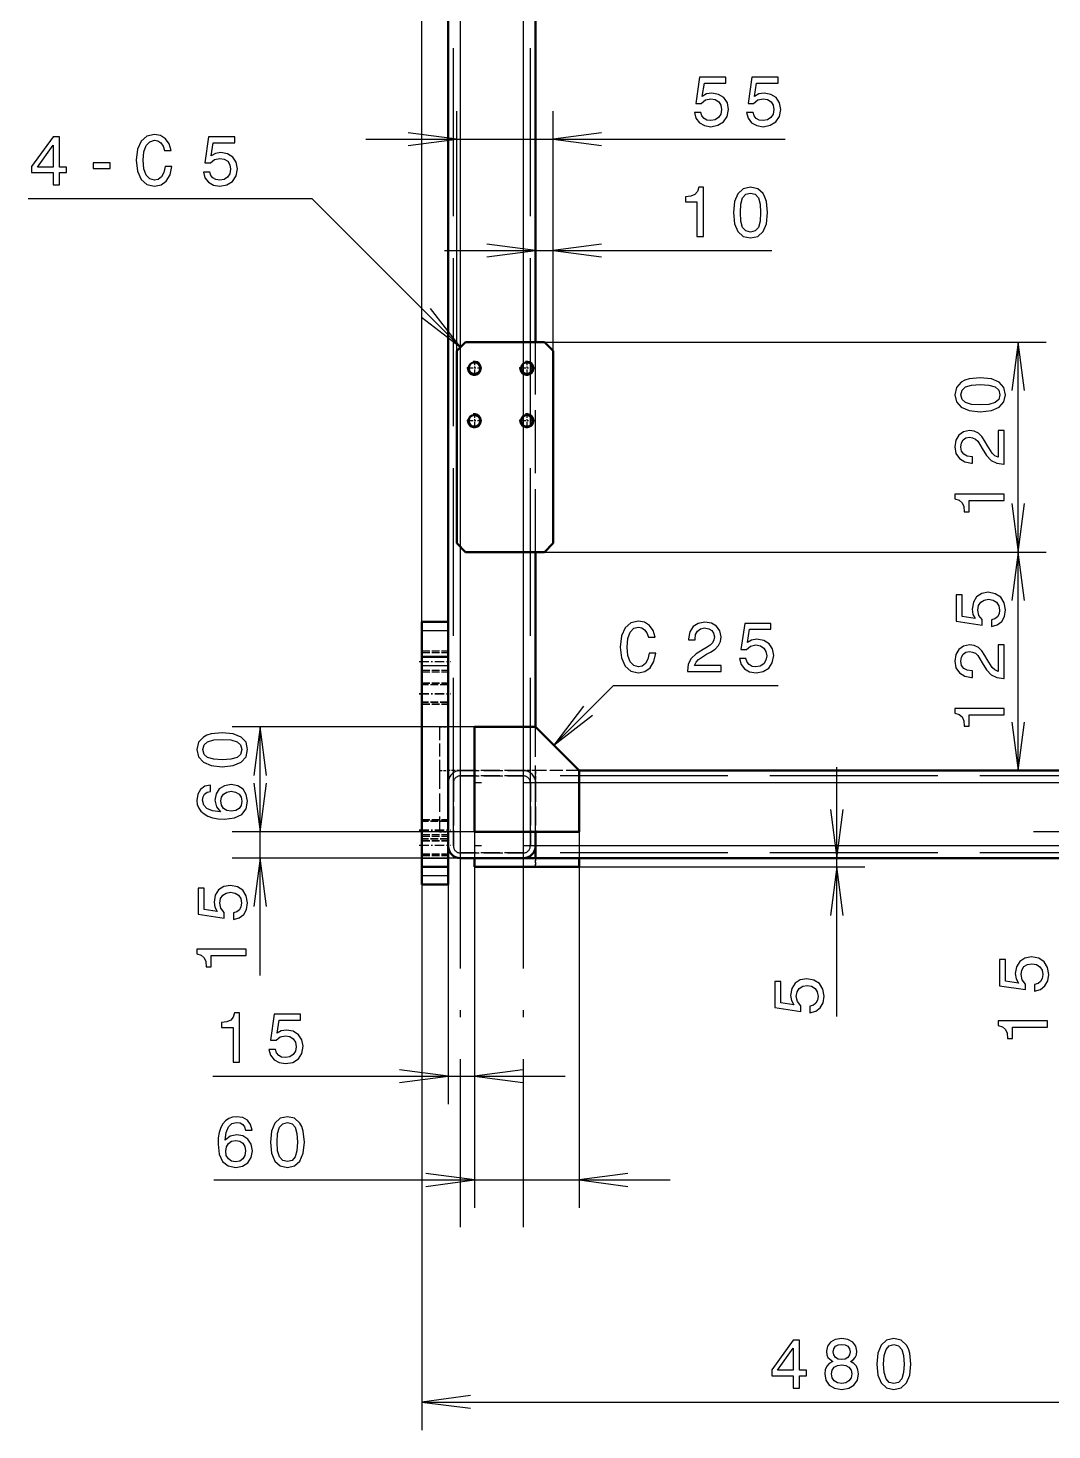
# Model space of a CAD drawing. Extents: x 0 to 1189, y 0 to 841.
# Drawn here: x 965.2 to 1038.4, y 398.6 to 498.8 of the extents above; entities that cross this region are included whole.
import ezdxf

# ---------------------------------------------------------------- set-up
doc = ezdxf.new("R2010")
doc.units = 0
doc.linetypes.add('DASHDOT', pattern=[18.5, 12, -3, 0.5, -3])
doc.linetypes.add('DASHED', pattern=[15, 12, -3])

msp = doc.modelspace()

# ---------------------------------------------------------------- linework, layer by layer
at = {"color": 7, "linetype": 'DASHDOT', "lineweight": 25}
for p, q in [((996.1, 413.09), (996.1, 729.59)), ((1000.6, 413.09), (1000.6, 729.59)), ((1049.6, 444.84), (997.1, 444.84)), ((1049.6, 440.34), (997.1, 440.34))]:
    msp.add_line(p, q, dxfattribs=at)
at = {"color": 7, "lineweight": 25}
for p, q in [((993.35, 453.22), (993.35, 723.11)), ((995.22, 453.22), (995.22, 723.11)), ((996.1, 475.97), (996.1, 666.34)), ((1000.6, 476.34), (1000.6, 565.09)), ((995.85, 475.72), (995.85, 492.84)), ((1002.72, 475.72), (1002.72, 492.84)), ((989.35, 490.84), (1019.32, 490.84)), ((985.5, 486.58), (965.2, 486.58)), ((996.1, 475.98), (985.5, 486.58)), ((1002.72, 475.72), (1002.72, 484.88)), ((994.97, 482.88), (1018.36, 482.88)), ((1002.1, 476.34), (1037.96, 476.34)), ((1035.96, 461.34), (1035.96, 476.34)), ((1000.6, 474.14), (1000.6, 474.8)), ((1000.6, 470.39), (1000.6, 471.05)), ((996.1, 439.47), (996.1, 461.72)), ((1000.6, 448.84), (1000.6, 461.34)), ((1002.1, 461.34), (1037.96, 461.34)), ((1002.1, 461.34), (1037.96, 461.34)), ((1035.96, 445.72), (1035.96, 461.34)), ((993.35, 455.72), (995.22, 455.72)), ((993.35, 453.22), (995.22, 453.22)), ((1002.78, 447.54), (1007.04, 451.8)), ((1007.04, 451.8), (1018.81, 451.8)), ((997.1, 448.84), (979.79, 448.84)), ((981.79, 441.34), (981.79, 448.84)), ((981.79, 431.08), (981.79, 447.84)), ((1023, 428.14), (1023, 445.97)), ((1042.1, 444.84), (1004.6, 444.84)), ((997.1, 441.34), (979.79, 441.34)), ((997.1, 441.34), (979.79, 441.34)), ((997.1, 441.34), (997.1, 421.88)), ((997.1, 441.34), (997.1, 414.47)), ((1000.6, 439.47), (1000.6, 441.34)), ((1004.6, 441.34), (1004.6, 414.47)), ((1042.1, 441.34), (1037.06, 441.34)), ((995.22, 440.34), (995.22, 421.88)), ((1045.22, 440.34), (1001.47, 440.34)), ((1001.47, 439.47), (979.79, 439.47)), ((993.35, 439.47), (993.35, 398.6)), ((993.35, 439.47), (995.22, 439.47)), ((1004.6, 438.84), (1025, 438.84)), ((993.35, 438.22), (995.22, 438.22)), ((978.42, 423.88), (1003.6, 423.88)), ((978.48, 416.47), (1011.1, 416.47)), ((993.35, 400.6), (1053.35, 400.6))]:
    msp.add_line(p, q, dxfattribs=at)
at = {"color": 7, "linetype": 'DASHED', "lineweight": 25}
for p, q in [((995.6, 440.34), (995.6, 702.34)), ((996.1, 439.47), (996.1, 703.22)), ((996.1, 439.84), (996.1, 702.84)), ((996.1, 439.84), (996.1, 702.84)), ((1000.6, 439.47), (1000.6, 703.22)), ((1000.6, 439.84), (1000.6, 702.84)), ((1000.6, 439.84), (1000.6, 702.84)), ((1001.1, 440.34), (1001.1, 702.34)), ((996.1, 445.34), (996.1, 697.34)), ((996.1, 445.34), (996.1, 697.34)), ((1000.6, 445.34), (1000.6, 697.34)), ((1000.6, 445.34), (1000.6, 697.34)), ((996.1, 445.72), (996.1, 696.97)), ((996.1, 445.72), (996.1, 696.97)), ((1000.6, 445.72), (1000.6, 696.97)), ((1000.6, 445.72), (1000.6, 696.97)), ((996.1, 445.72), (996.1, 568.22)), ((996.1, 445.72), (996.1, 568.22)), ((996.1, 445.72), (996.1, 568.22)), ((996.1, 445.72), (996.1, 568.22)), ((1000.6, 445.72), (1000.6, 568.22)), ((1000.6, 445.72), (1000.6, 568.22)), ((1000.6, 445.72), (1000.6, 568.22)), ((1000.6, 445.72), (1000.6, 568.22)), ((1045.22, 445.34), (1001.47, 445.34)), ((1045.22, 444.84), (1001.47, 444.84)), ((1045.22, 444.84), (1001.47, 444.84)), ((1045.22, 444.84), (1001.47, 444.84)), ((1045.22, 440.34), (1001.47, 440.34)), ((1045.22, 440.34), (1001.47, 440.34)), ((1045.22, 440.34), (1001.47, 440.34)), ((1045.22, 439.84), (1001.47, 439.84))]:
    msp.add_line(p, q, dxfattribs=at)
at = {"color": 7, "lineweight": 50}
for p, q in [((995.22, 440.34), (995.22, 666.97)), ((1001.47, 476.34), (1001.47, 565.09)), ((996.47, 476.34), (995.85, 475.72)), ((996.47, 476.34), (1002.1, 476.34)), ((1002.1, 476.34), (1002.72, 475.72)), ((995.85, 475.72), (995.85, 461.97)), ((1002.72, 461.97), (1002.72, 475.72)), ((995.85, 461.97), (996.47, 461.34)), ((1002.1, 461.34), (1002.72, 461.97)), ((1002.1, 461.34), (996.47, 461.34)), ((1001.47, 448.84), (1001.47, 461.34)), ((993.35, 456.34), (993.35, 455.72)), ((993.35, 456.34), (995.22, 456.34)), ((993.35, 455.72), (993.35, 453.84)), ((993.35, 453.84), (993.35, 453.22)), ((993.35, 453.84), (995.22, 453.84)), ((995.22, 453.84), (995.22, 453.22)), ((993.35, 453.22), (993.35, 439.47)), ((995.22, 453.22), (995.22, 439.47)), ((997.1, 441.34), (997.1, 448.84)), ((997.1, 448.84), (1001.47, 448.84)), ((1001.47, 448.84), (1004.6, 445.72)), ((1042.1, 445.72), (1004.6, 445.72)), ((1004.6, 445.72), (1004.6, 441.34)), ((1004.6, 441.34), (997.1, 441.34)), ((1001.47, 440.34), (1001.47, 441.34)), ((1001.47, 440.34), (1001.47, 439.47)), ((993.35, 439.47), (993.35, 438.84)), ((993.35, 438.84), (995.22, 438.84)), ((993.35, 438.84), (993.35, 438.22)), ((995.22, 439.47), (995.22, 438.84)), ((995.22, 438.84), (995.22, 438.22)), ((1000.6, 439.47), (996.1, 439.47)), ((996.1, 439.47), (1000.6, 439.47)), ((997.1, 438.84), (997.1, 439.47)), ((997.1, 438.84), (1004.6, 438.84)), ((1000.6, 439.47), (1001.47, 439.47)), ((1045.22, 439.47), (1001.47, 439.47)), ((1004.6, 438.84), (1004.6, 439.47)), ((993.35, 438.22), (993.35, 437.59)), ((995.22, 438.22), (995.22, 437.59)), ((993.35, 437.59), (995.22, 437.59))]:
    msp.add_line(p, q, dxfattribs=at)
at = {"color": 7, "linetype": 'DASHED', "lineweight": 25, "ltscale": 0.35625}
msp.add_line((996.1, 461.72), (996.1, 475.97), dxfattribs=at)
at = {"color": 7, "linetype": 'DASHED', "lineweight": 25, "ltscale": 0.03858}
msp.add_line((1000.6, 474.8), (1000.6, 476.34), dxfattribs=at)
at = {"color": 7, "linetype": 'DASHED', "lineweight": 25, "ltscale": 0.375}
msp.add_line((1001.47, 461.34), (1001.47, 476.34), dxfattribs=at)
at = {"color": 7, "linetype": 'DASHDOT', "lineweight": 25, "ltscale": 0.027003}
for p, q in [((997.1, 475.01), (997.1, 473.93)), ((1000.85, 475.01), (1000.85, 473.93)), ((997.1, 471.26), (997.1, 470.18)), ((1000.85, 471.26), (1000.85, 470.18))]:
    msp.add_line(p, q, dxfattribs=at)
at = {"color": 7, "linetype": 'DASHDOT', "lineweight": 25, "ltscale": 0.027002}
for p, q in [((997.64, 474.47), (996.56, 474.47)), ((1001.39, 474.47), (1000.31, 474.47)), ((997.64, 470.72), (996.56, 470.72)), ((1001.39, 470.72), (1000.31, 470.72))]:
    msp.add_line(p, q, dxfattribs=at)
at = {"color": 7, "linetype": 'DASHED', "lineweight": 25, "ltscale": 0.077161}
msp.add_line((1000.6, 471.05), (1000.6, 474.14), dxfattribs=at)
at = {"color": 7, "linetype": 'DASHED', "lineweight": 25, "ltscale": 0.22608}
msp.add_line((1000.6, 461.34), (1000.6, 470.39), dxfattribs=at)
at = {"color": 7, "linetype": 'DASHED', "lineweight": 25, "ltscale": 0.046875}
for p, q in [((993.35, 455.72), (995.22, 455.72)), ((993.35, 454.27), (995.22, 454.27)), ((993.35, 454.27), (995.22, 454.27)), ((993.35, 454.16), (995.22, 454.16)), ((993.35, 454.15), (995.22, 454.15)), ((993.35, 453.22), (995.22, 453.22)), ((993.35, 452.89), (995.22, 452.89)), ((993.35, 452.89), (995.22, 452.89)), ((993.35, 452.77), (995.22, 452.77)), ((993.35, 452.77), (995.22, 452.77)), ((993.35, 451.98), (995.22, 451.98)), ((993.35, 451.96), (995.22, 451.96)), ((995.22, 451.86), (993.35, 451.86)), ((995.22, 451.84), (993.35, 451.84)), ((995.22, 450.6), (993.35, 450.6)), ((995.22, 450.58), (993.35, 450.58)), ((993.35, 450.48), (995.22, 450.48)), ((993.35, 450.46), (995.22, 450.46)), ((993.35, 442.23), (995.22, 442.23)), ((993.35, 442.21), (995.22, 442.21)), ((995.22, 442.11), (993.35, 442.11)), ((995.22, 442.09), (993.35, 442.09)), ((993.35, 441.15), (995.22, 441.15)), ((993.35, 441.15), (995.22, 441.15)), ((993.35, 441.03), (995.22, 441.03)), ((993.35, 441.03), (995.22, 441.03)), ((995.22, 440.85), (993.35, 440.85)), ((995.22, 440.83), (993.35, 440.83)), ((993.35, 440.73), (995.22, 440.73)), ((993.35, 440.71), (995.22, 440.71)), ((993.35, 439.77), (995.22, 439.77)), ((993.35, 439.76), (995.22, 439.76)), ((993.35, 439.65), (995.22, 439.65)), ((993.35, 439.65), (995.22, 439.65)), ((993.35, 439.47), (995.22, 439.47)), ((993.35, 438.22), (995.22, 438.22))]:
    msp.add_line(p, q, dxfattribs=at)
at = {"color": 7, "linetype": 'DASHDOT', "lineweight": 25, "ltscale": 0.05625}
for p, q in [((993.16, 453.52), (995.41, 453.52)), ((993.16, 453.52), (995.41, 453.52)), ((993.16, 451.23), (995.41, 451.23)), ((993.16, 451.21), (995.41, 451.21)), ((993.16, 441.48), (995.41, 441.48)), ((993.16, 441.46), (995.41, 441.46)), ((993.16, 440.4), (995.41, 440.4)), ((993.16, 440.4), (995.41, 440.4))]:
    msp.add_line(p, q, dxfattribs=at)
at = {"color": 7, "linetype": 'DASHED', "lineweight": 25, "ltscale": 0.015625}
for p, q in [((994.6, 448.84), (995.22, 448.84)), ((994.6, 445.72), (995.22, 445.72)), ((994.6, 445.72), (995.22, 445.72)), ((994.6, 441.34), (995.22, 441.34)), ((1001.47, 439.47), (1001.47, 438.84)), ((1001.47, 438.84), (1001.47, 439.47)), ((1001.47, 439.47), (1001.47, 438.84)), ((1001.47, 439.47), (1001.47, 438.84))]:
    msp.add_line(p, q, dxfattribs=at)
at = {"color": 7, "linetype": 'DASHED', "lineweight": 25, "ltscale": 0.078125}
for p, q in [((994.6, 448.84), (994.6, 445.72)), ((1004.6, 445.72), (1001.47, 445.72)), ((1004.6, 444.84), (1001.47, 444.84)), ((1001.47, 439.47), (1004.6, 439.47))]:
    msp.add_line(p, q, dxfattribs=at)
at = {"color": 7, "linetype": 'DASHED', "lineweight": 25, "ltscale": 0.1875}
msp.add_line((1000.6, 441.34), (1000.6, 448.84), dxfattribs=at)
at = {"color": 7, "linetype": 'DASHED', "lineweight": 25, "ltscale": 0.2125}
msp.add_line((1001.47, 440.34), (1001.47, 448.84), dxfattribs=at)
at = {"color": 7, "linetype": 'DASHED', "lineweight": 25, "ltscale": 0.109375}
msp.add_line((994.6, 445.72), (994.6, 441.34), dxfattribs=at)
at = {"color": 7, "linetype": 'DASHED', "lineweight": 25, "ltscale": 0.021875}
for p, q in [((996.1, 445.72), (995.22, 445.72)), ((1001.47, 445.72), (1000.6, 445.72)), ((1001.47, 445.72), (1001.47, 444.84))]:
    msp.add_line(p, q, dxfattribs=at)
at = {"color": 7, "linetype": 'DASHED', "lineweight": 25, "ltscale": 0.1125}
for p, q in [((995.22, 444.84), (995.22, 440.34)), ((995.6, 444.84), (995.6, 440.34)), ((996.1, 445.72), (1000.6, 445.72)), ((1000.6, 445.72), (996.1, 445.72)), ((996.1, 445.72), (1000.6, 445.72)), ((996.1, 445.72), (1000.6, 445.72)), ((996.1, 445.34), (1000.6, 445.34)), ((1000.6, 445.34), (996.1, 445.34)), ((996.1, 445.34), (1000.6, 445.34)), ((1001.1, 444.84), (1001.1, 440.34)), ((1001.47, 444.84), (1001.47, 440.34)), ((1000.6, 439.84), (996.1, 439.84)), ((996.1, 439.84), (1000.6, 439.84)), ((1000.6, 439.84), (996.1, 439.84)), ((1000.6, 439.47), (996.1, 439.47))]:
    msp.add_line(p, q, dxfattribs=at)
at = {"color": 7, "linetype": 'DASHED', "lineweight": 25, "ltscale": 0.0875}
msp.add_line((1001.47, 441.34), (1001.47, 444.84), dxfattribs=at)
at = {"color": 7, "linetype": 'DASHED', "lineweight": 25, "ltscale": 4.04358e-05}
msp.add_line((1001.47, 440.34), (1001.47, 440.34), dxfattribs=at)
msp.add_line((1001.47, 440.34), (1001.47, 440.34), dxfattribs=at)
at = {"color": 7, "linetype": 'DASHED', "lineweight": 25, "ltscale": 0.000323501}
msp.add_line((1001.47, 440.33), (1001.47, 440.34), dxfattribs=at)
at = {"color": 7, "linetype": 'DASHED', "lineweight": 25, "ltscale": 0.087538}
msp.add_line((997.1, 439.47), (1000.6, 439.47), dxfattribs=at)
at = {"color": 7, "lineweight": 25}
for points in [[(1012.82, 492.75), (1012.93, 492.34), (1013.18, 492.01), (1013.54, 491.81), (1014.01, 491.73), (1014.51, 491.83), (1014.91, 492.07), (1015.16, 492.47), (1015.26, 492.97), (1015.18, 493.44), (1014.93, 493.81), (1014.55, 494.04), (1014.07, 494.13), (1013.69, 494.07), (1013.39, 493.9), (1013.54, 494.85), (1015.07, 494.85), (1015.07, 495.26), (1013.2, 495.26), (1012.92, 493.4), (1013.32, 493.4), (1013.62, 493.64), (1013.99, 493.73), (1014.31, 493.67), (1014.56, 493.51), (1014.72, 493.26), (1014.77, 492.95), (1014.72, 492.63), (1014.55, 492.38), (1014.31, 492.22), (1013.99, 492.17), (1013.72, 492.2), (1013.52, 492.32), (1013.36, 492.5), (1013.29, 492.75)], [(1016.56, 492.75), (1016.67, 492.34), (1016.91, 492.01), (1017.28, 491.81), (1017.74, 491.73), (1018.25, 491.83), (1018.65, 492.07), (1018.9, 492.47), (1019, 492.97), (1018.91, 493.44), (1018.67, 493.81), (1018.29, 494.04), (1017.8, 494.13), (1017.42, 494.07), (1017.13, 493.9), (1017.27, 494.85), (1018.81, 494.85), (1018.81, 495.26), (1016.93, 495.26), (1016.66, 493.4), (1017.06, 493.4), (1017.35, 493.64), (1017.73, 493.73), (1018.05, 493.67), (1018.3, 493.51), (1018.45, 493.26), (1018.51, 492.95), (1018.45, 492.63), (1018.29, 492.38), (1018.04, 492.22), (1017.73, 492.17), (1017.46, 492.2), (1017.25, 492.32), (1017.1, 492.5), (1017.02, 492.75)], [(967, 487.58), (967.45, 487.58), (967.45, 488.45), (967.95, 488.45), (967.95, 488.85), (967.45, 488.85), (967.45, 491.01), (966.99, 491.01), (965.46, 488.89), (965.46, 488.45), (967, 488.45)], [(975.01, 488.88), (974.91, 488.46), (974.74, 488.16), (974.51, 487.97), (974.24, 487.91), (973.91, 488), (973.65, 488.27), (973.48, 488.72), (973.43, 489.33), (973.48, 489.94), (973.65, 490.39), (973.9, 490.66), (974.24, 490.76), (974.48, 490.71), (974.69, 490.57), (974.85, 490.34), (974.96, 490.03), (975.44, 490.03), (975.29, 490.51), (975.02, 490.87), (974.67, 491.1), (974.24, 491.18), (973.7, 491.05), (973.29, 490.7), (973.03, 490.12), (972.94, 489.33), (973.03, 488.55), (973.29, 487.97), (973.7, 487.61), (974.24, 487.49), (974.71, 487.58), (975.08, 487.85), (975.35, 488.29), (975.49, 488.88)], [(977.73, 488.49), (977.84, 488.08), (978.09, 487.76), (978.45, 487.56), (978.91, 487.48), (979.42, 487.57), (979.82, 487.82), (980.07, 488.21), (980.17, 488.72), (980.08, 489.19), (979.84, 489.55), (979.46, 489.79), (978.97, 489.88), (978.59, 489.82), (978.3, 489.65), (978.44, 490.59), (979.98, 490.59), (979.98, 491.01), (978.11, 491.01), (977.83, 489.15), (978.23, 489.15), (978.52, 489.39), (978.9, 489.47), (979.22, 489.42), (979.47, 489.26), (979.62, 489.01), (979.68, 488.69), (979.62, 488.37), (979.46, 488.13), (979.21, 487.97), (978.9, 487.92), (978.63, 487.95), (978.42, 488.07), (978.27, 488.25), (978.2, 488.49)], [(965.88, 488.85), (967, 490.42), (967, 488.85)], [(969.85, 488.74), (971.07, 488.74), (971.07, 489.14), (969.85, 489.14)], [(1013.01, 483.88), (1013.47, 483.88), (1013.47, 487.41), (1013.13, 487.41), (1013.04, 487.1), (1012.85, 486.89), (1012.58, 486.77), (1012.19, 486.73), (1012.19, 486.37), (1013.01, 486.37)], [(1015.62, 485.59), (1015.7, 484.8), (1015.94, 484.24), (1016.31, 483.89), (1016.84, 483.78), (1017.36, 483.89), (1017.74, 484.24), (1017.97, 484.8), (1018.05, 485.59), (1017.97, 486.38), (1017.87, 486.69), (1017.74, 486.95), (1017.36, 487.29), (1016.84, 487.41), (1016.31, 487.29), (1015.94, 486.94), (1015.7, 486.38)], [(1016.11, 485.59), (1016.15, 486.2), (1016.27, 486.64), (1016.5, 486.9), (1016.84, 486.99), (1017.17, 486.9), (1017.4, 486.64), (1017.52, 486.2), (1017.56, 485.59), (1017.52, 484.98), (1017.4, 484.54), (1017.17, 484.28), (1016.84, 484.2), (1016.5, 484.28), (1016.27, 484.54), (1016.15, 484.98)], [(1033.25, 471.36), (1034.05, 471.44), (1034.61, 471.68), (1034.95, 472.06), (1035.06, 472.58), (1034.95, 473.1), (1034.61, 473.48), (1034.05, 473.71), (1033.25, 473.79), (1032.47, 473.71), (1032.16, 473.61), (1031.9, 473.48), (1031.55, 473.1), (1031.44, 472.58), (1031.55, 472.06), (1031.9, 471.68), (1032.47, 471.44)], [(1033.25, 471.85), (1032.64, 471.89), (1032.21, 472.02), (1031.95, 472.24), (1031.86, 472.58), (1031.95, 472.91), (1032.21, 473.14), (1032.64, 473.27), (1033.25, 473.31), (1033.87, 473.27), (1034.31, 473.14), (1034.57, 472.91), (1034.65, 472.58), (1034.57, 472.24), (1034.31, 472.02), (1033.87, 471.89)], [(1034.96, 467.61), (1034.96, 470.02), (1034.53, 470.02), (1034.53, 468.12), (1034.29, 468.22), (1034.1, 468.41), (1033.74, 468.97), (1033.59, 469.26), (1033.37, 469.6), (1033.12, 469.83), (1032.82, 469.97), (1032.48, 470.02), (1032.06, 469.93), (1031.73, 469.7), (1031.51, 469.33), (1031.44, 468.86), (1031.52, 468.38), (1031.76, 468.01), (1032.14, 467.78), (1032.64, 467.69), (1032.71, 467.69), (1032.71, 468.15), (1032.67, 468.15), (1032.33, 468.2), (1032.07, 468.33), (1031.91, 468.55), (1031.86, 468.84), (1031.91, 469.13), (1032.03, 469.35), (1032.23, 469.49), (1032.48, 469.54), (1032.71, 469.51), (1032.91, 469.41), (1033.08, 469.25), (1033.23, 469.03), (1033.39, 468.73), (1033.7, 468.23), (1034.04, 467.89), (1034.44, 467.68), (1034.95, 467.61)], [(1034.96, 465.02), (1034.96, 465.48), (1031.44, 465.48), (1031.44, 465.13), (1031.75, 465.04), (1031.95, 464.86), (1032.07, 464.58), (1032.11, 464.2), (1032.47, 464.2), (1032.47, 465.02)], [(1034.05, 456.02), (1034.46, 456.13), (1034.79, 456.38), (1034.99, 456.74), (1035.06, 457.2), (1034.97, 457.71), (1034.73, 458.11), (1034.33, 458.36), (1033.83, 458.46), (1033.36, 458.37), (1032.99, 458.13), (1032.76, 457.75), (1032.67, 457.26), (1032.73, 456.88), (1032.9, 456.59), (1031.95, 456.73), (1031.95, 458.27), (1031.54, 458.27), (1031.54, 456.4), (1033.4, 456.12), (1033.4, 456.52), (1033.16, 456.81), (1033.07, 457.19), (1033.13, 457.51), (1033.29, 457.76), (1033.54, 457.91), (1033.85, 457.97), (1034.17, 457.91), (1034.42, 457.75), (1034.58, 457.5), (1034.63, 457.19), (1034.6, 456.92), (1034.48, 456.71), (1034.3, 456.56), (1034.05, 456.49)], [(1009.59, 454.11), (1009.49, 453.68), (1009.32, 453.38), (1009.09, 453.19), (1008.82, 453.13), (1008.49, 453.22), (1008.23, 453.5), (1008.06, 453.94), (1008.01, 454.55), (1008.06, 455.16), (1008.23, 455.61), (1008.49, 455.89), (1008.82, 455.98), (1009.06, 455.93), (1009.27, 455.79), (1009.43, 455.56), (1009.54, 455.25), (1010.02, 455.25), (1009.87, 455.73), (1009.61, 456.09), (1009.25, 456.32), (1008.82, 456.4), (1008.28, 456.27), (1007.88, 455.92), (1007.61, 455.34), (1007.52, 454.55), (1007.61, 453.77), (1007.88, 453.19), (1008.28, 452.83), (1008.82, 452.71), (1009.29, 452.8), (1009.67, 453.07), (1009.93, 453.51), (1010.07, 454.11)], [(1012.33, 452.8), (1014.73, 452.8), (1014.73, 453.24), (1012.83, 453.24), (1012.94, 453.48), (1013.12, 453.67), (1013.68, 454.03), (1013.98, 454.18), (1014.31, 454.4), (1014.55, 454.65), (1014.68, 454.95), (1014.73, 455.29), (1014.65, 455.71), (1014.41, 456.04), (1014.05, 456.25), (1013.58, 456.33), (1013.1, 456.24), (1012.73, 456.01), (1012.49, 455.63), (1012.41, 455.13), (1012.41, 455.06), (1012.87, 455.06), (1012.87, 455.1), (1012.91, 455.44), (1013.05, 455.69), (1013.27, 455.86), (1013.55, 455.91), (1013.85, 455.86), (1014.06, 455.73), (1014.2, 455.54), (1014.26, 455.29), (1014.22, 455.06), (1014.12, 454.86), (1013.96, 454.69), (1013.74, 454.54), (1013.44, 454.38), (1012.95, 454.07), (1012.6, 453.73), (1012.39, 453.33), (1012.33, 452.82)], [(1016.04, 453.72), (1016.16, 453.3), (1016.4, 452.98), (1016.77, 452.78), (1017.23, 452.7), (1017.74, 452.79), (1018.14, 453.04), (1018.39, 453.43), (1018.49, 453.94), (1018.4, 454.41), (1018.16, 454.78), (1017.78, 455.01), (1017.29, 455.1), (1016.91, 455.04), (1016.62, 454.87), (1016.76, 455.82), (1018.29, 455.82), (1018.29, 456.23), (1016.42, 456.23), (1016.15, 454.37), (1016.55, 454.37), (1016.84, 454.61), (1017.21, 454.7), (1017.54, 454.64), (1017.78, 454.48), (1017.94, 454.23), (1018, 453.91), (1017.94, 453.6), (1017.78, 453.35), (1017.53, 453.19), (1017.21, 453.14), (1016.95, 453.17), (1016.74, 453.29), (1016.59, 453.47), (1016.51, 453.72)], [(1034.96, 452.3), (1034.96, 454.71), (1034.53, 454.71), (1034.53, 452.81), (1034.29, 452.91), (1034.1, 453.09), (1033.74, 453.65), (1033.59, 453.95), (1033.37, 454.28), (1033.12, 454.52), (1032.82, 454.66), (1032.48, 454.71), (1032.06, 454.62), (1031.73, 454.38), (1031.51, 454.02), (1031.44, 453.55), (1031.52, 453.07), (1031.76, 452.7), (1032.14, 452.46), (1032.64, 452.38), (1032.71, 452.38), (1032.71, 452.84), (1032.67, 452.84), (1032.33, 452.89), (1032.07, 453.02), (1031.91, 453.24), (1031.86, 453.53), (1031.91, 453.82), (1032.03, 454.04), (1032.23, 454.18), (1032.48, 454.23), (1032.71, 454.19), (1032.91, 454.1), (1033.08, 453.94), (1033.23, 453.71), (1033.39, 453.42), (1033.7, 452.92), (1034.04, 452.57), (1034.44, 452.37), (1034.95, 452.3)], [(1034.96, 449.71), (1034.96, 450.16), (1031.44, 450.16), (1031.44, 449.82), (1031.75, 449.73), (1031.95, 449.55), (1032.07, 449.27), (1032.11, 448.89), (1032.47, 448.89), (1032.47, 449.71)], [(979.08, 446), (979.87, 446.08), (980.44, 446.32), (980.78, 446.7), (980.89, 447.22), (980.78, 447.74), (980.44, 448.12), (979.87, 448.35), (979.08, 448.43), (978.3, 448.35), (977.98, 448.25), (977.73, 448.12), (977.38, 447.74), (977.27, 447.22), (977.38, 446.7), (977.73, 446.32), (978.3, 446.08)], [(979.08, 446.49), (978.47, 446.53), (978.03, 446.66), (977.78, 446.88), (977.69, 447.22), (977.78, 447.55), (978.03, 447.78), (978.47, 447.91), (979.08, 447.95), (979.7, 447.91), (980.14, 447.78), (980.39, 447.55), (980.48, 447.22), (980.39, 446.88), (980.14, 446.66), (979.7, 446.53)], [(978.24, 444.69), (977.83, 444.6), (977.52, 444.38), (977.33, 444.03), (977.27, 443.59), (977.3, 443.29), (977.4, 443.04), (977.55, 442.81), (977.78, 442.62), (978.05, 442.47), (978.39, 442.35), (978.79, 442.28), (979.24, 442.26), (979.96, 442.34), (980.47, 442.59), (980.79, 442.99), (980.89, 443.53), (980.8, 444.02), (980.57, 444.4), (980.19, 444.64), (979.72, 444.72), (979.24, 444.64), (978.87, 444.41), (978.64, 444.05), (978.56, 443.61), (978.66, 443.13), (978.95, 442.77), (978.39, 442.84), (977.99, 443.01), (977.76, 443.25), (977.68, 443.6), (977.72, 443.85), (977.82, 444.04), (978, 444.17), (978.24, 444.23)], [(979.72, 444.24), (980.04, 444.18), (980.28, 444.04), (980.44, 443.81), (980.49, 443.53), (980.44, 443.23), (980.29, 443.01), (980.05, 442.86), (979.73, 442.81), (979.42, 442.86), (979.18, 443.01), (979.03, 443.24), (978.97, 443.55), (979.03, 443.82), (979.17, 444.04), (979.41, 444.18)], [(979.88, 435.08), (980.29, 435.19), (980.62, 435.44), (980.82, 435.8), (980.89, 436.26), (980.8, 436.77), (980.56, 437.17), (980.16, 437.42), (979.66, 437.52), (979.19, 437.43), (978.82, 437.19), (978.58, 436.81), (978.5, 436.32), (978.56, 435.95), (978.72, 435.65), (977.78, 435.79), (977.78, 437.33), (977.37, 437.33), (977.37, 435.46), (979.22, 435.18), (979.22, 435.58), (978.99, 435.88), (978.9, 436.25), (978.96, 436.57), (979.12, 436.82), (979.37, 436.97), (979.68, 437.03), (980, 436.97), (980.25, 436.81), (980.4, 436.57), (980.46, 436.25), (980.42, 435.98), (980.31, 435.77), (980.13, 435.62), (979.88, 435.55)], [(980.79, 432.5), (980.79, 432.96), (977.27, 432.96), (977.27, 432.62), (977.57, 432.53), (977.78, 432.35), (977.9, 432.07), (977.94, 431.69), (978.3, 431.69), (978.3, 432.5)], [(1037.14, 429.97), (1037.56, 430.08), (1037.88, 430.33), (1038.08, 430.69), (1038.16, 431.15), (1038.07, 431.66), (1037.82, 432.06), (1037.43, 432.31), (1036.92, 432.41), (1036.45, 432.32), (1036.08, 432.08), (1035.85, 431.7), (1035.76, 431.21), (1035.82, 430.83), (1035.99, 430.54), (1035.05, 430.68), (1035.05, 432.22), (1034.63, 432.22), (1034.63, 430.35), (1036.49, 430.07), (1036.49, 430.47), (1036.25, 430.76), (1036.17, 431.14), (1036.22, 431.46), (1036.38, 431.71), (1036.63, 431.86), (1036.95, 431.92), (1037.27, 431.86), (1037.51, 431.7), (1037.67, 431.45), (1037.72, 431.14), (1037.69, 430.87), (1037.57, 430.66), (1037.39, 430.51), (1037.14, 430.44)], [(1021.08, 428.41), (1021.5, 428.52), (1021.82, 428.77), (1022.02, 429.13), (1022.1, 429.59), (1022.01, 430.1), (1021.76, 430.5), (1021.37, 430.75), (1020.86, 430.85), (1020.39, 430.76), (1020.02, 430.52), (1019.79, 430.14), (1019.7, 429.65), (1019.76, 429.28), (1019.93, 428.98), (1018.99, 429.12), (1018.99, 430.66), (1018.57, 430.66), (1018.57, 428.79), (1020.43, 428.51), (1020.43, 428.91), (1020.19, 429.21), (1020.1, 429.58), (1020.16, 429.9), (1020.32, 430.15), (1020.57, 430.31), (1020.89, 430.36), (1021.2, 430.31), (1021.45, 430.14), (1021.61, 429.9), (1021.66, 429.58), (1021.63, 429.31), (1021.51, 429.1), (1021.33, 428.95), (1021.08, 428.88)], [(979.85, 424.88), (980.31, 424.88), (980.31, 428.41), (979.96, 428.41), (979.87, 428.1), (979.69, 427.89), (979.41, 427.77), (979.03, 427.73), (979.03, 427.37), (979.85, 427.37)], [(982.42, 425.8), (982.53, 425.38), (982.78, 425.06), (983.14, 424.86), (983.61, 424.78), (984.12, 424.87), (984.52, 425.12), (984.77, 425.51), (984.86, 426.02), (984.78, 426.49), (984.54, 426.85), (984.16, 427.09), (983.67, 427.18), (983.29, 427.12), (983, 426.95), (983.14, 427.89), (984.67, 427.89), (984.67, 428.31), (982.8, 428.31), (982.52, 426.45), (982.93, 426.45), (983.22, 426.69), (983.59, 426.77), (983.91, 426.72), (984.16, 426.56), (984.32, 426.31), (984.37, 425.99), (984.32, 425.67), (984.16, 425.43), (983.91, 425.27), (983.59, 425.22), (983.32, 425.25), (983.12, 425.37), (982.97, 425.55), (982.89, 425.8)], [(1038.06, 427.39), (1038.06, 427.85), (1034.53, 427.85), (1034.53, 427.51), (1034.84, 427.42), (1035.05, 427.23), (1035.17, 426.96), (1035.21, 426.57), (1035.57, 426.57), (1035.57, 427.39)], [(981.21, 420.02), (981.11, 420.43), (980.89, 420.73), (980.55, 420.93), (980.11, 420.99), (979.81, 420.96), (979.55, 420.86), (979.32, 420.7), (979.13, 420.48), (978.98, 420.21), (978.87, 419.87), (978.8, 419.47), (978.78, 419.02), (978.86, 418.3), (979.11, 417.78), (979.5, 417.47), (980.05, 417.37), (980.54, 417.46), (980.91, 417.69), (981.15, 418.07), (981.24, 418.54), (981.15, 419.02), (980.92, 419.39), (980.56, 419.62), (980.12, 419.7), (979.64, 419.6), (979.28, 419.31), (979.36, 419.87), (979.52, 420.27), (979.77, 420.5), (980.11, 420.58), (980.36, 420.54), (980.55, 420.44), (980.68, 420.26), (980.75, 420.02)], [(982.52, 419.18), (982.6, 418.38), (982.83, 417.82), (983.21, 417.48), (983.74, 417.37), (984.25, 417.48), (984.63, 417.82), (984.86, 418.38), (984.95, 419.18), (984.86, 419.96), (984.77, 420.28), (984.63, 420.53), (984.25, 420.88), (983.74, 420.99), (983.21, 420.88), (982.83, 420.53), (982.6, 419.96)], [(983, 419.18), (983.04, 419.79), (983.17, 420.23), (983.4, 420.48), (983.74, 420.57), (984.07, 420.48), (984.29, 420.23), (984.42, 419.79), (984.46, 419.18), (984.42, 418.56), (984.29, 418.12), (984.07, 417.87), (983.74, 417.78), (983.4, 417.87), (983.17, 418.12), (983.04, 418.56)], [(980.75, 418.54), (980.7, 418.22), (980.55, 417.98), (980.33, 417.81), (980.04, 417.76), (979.75, 417.81), (979.52, 417.97), (979.37, 418.21), (979.33, 418.53), (979.38, 418.84), (979.52, 419.08), (979.75, 419.23), (980.06, 419.29), (980.34, 419.23), (980.55, 419.09), (980.7, 418.85)], [(1019.89, 401.6), (1020.34, 401.6), (1020.34, 402.47), (1020.84, 402.47), (1020.84, 402.87), (1020.34, 402.87), (1020.34, 405.03), (1019.88, 405.03), (1018.35, 402.91), (1018.35, 402.47), (1019.89, 402.47)], [(1022.72, 403.49), (1022.46, 403.35), (1022.29, 403.15), (1022.18, 402.9), (1022.14, 402.61), (1022.22, 402.16), (1022.45, 401.81), (1022.83, 401.59), (1023.35, 401.5), (1023.86, 401.59), (1024.23, 401.81), (1024.47, 402.16), (1024.55, 402.61), (1024.51, 402.9), (1024.41, 403.15), (1024.22, 403.35), (1023.97, 403.49), (1024.17, 403.61), (1024.31, 403.78), (1024.4, 403.98), (1024.43, 404.23), (1024.35, 404.58), (1024.14, 404.87), (1023.79, 405.06), (1023.35, 405.13), (1022.89, 405.06), (1022.55, 404.87), (1022.33, 404.58), (1022.26, 404.23), (1022.28, 403.98), (1022.37, 403.78)], [(1022.74, 404.19), (1022.78, 404.41), (1022.9, 404.58), (1023.09, 404.68), (1023.35, 404.72), (1023.6, 404.68), (1023.79, 404.58), (1023.91, 404.41), (1023.96, 404.19), (1023.91, 403.96), (1023.79, 403.78), (1023.6, 403.67), (1023.35, 403.63), (1023.09, 403.67), (1022.9, 403.78), (1022.78, 403.96)], [(1025.87, 403.31), (1025.94, 402.52), (1026.18, 401.96), (1026.56, 401.61), (1027.08, 401.5), (1027.6, 401.61), (1027.98, 401.96), (1028.21, 402.52), (1028.29, 403.31), (1028.21, 404.1), (1028.12, 404.41), (1027.98, 404.67), (1027.6, 405.01), (1027.08, 405.13), (1026.56, 405.01), (1026.18, 404.66), (1025.94, 404.1)], [(1018.77, 402.87), (1019.89, 404.44), (1019.89, 402.87)], [(1026.35, 403.31), (1026.39, 403.92), (1026.52, 404.36), (1026.74, 404.62), (1027.08, 404.71), (1027.41, 404.62), (1027.64, 404.36), (1027.77, 403.92), (1027.81, 403.31), (1027.77, 402.7), (1027.64, 402.26), (1027.41, 402), (1027.08, 401.92), (1026.74, 402), (1026.52, 402.26), (1026.39, 402.7)], [(1022.62, 402.62), (1022.67, 402.88), (1022.82, 403.09), (1023.04, 403.22), (1023.35, 403.26), (1023.64, 403.22), (1023.87, 403.09), (1024.02, 402.88), (1024.07, 402.62), (1024.02, 402.33), (1023.87, 402.11), (1023.64, 401.97), (1023.35, 401.93), (1023.04, 401.97), (1022.82, 402.11), (1022.67, 402.33)]]:
    msp.add_lwpolyline(points, close=True, dxfattribs=at)
for points in [[(992.38, 490.38), (995.85, 490.84), (992.38, 491.29)], [(1006.19, 491.29), (1002.72, 490.84), (1006.19, 490.38)], [(998, 482.43), (1001.47, 482.88), (998, 483.34)], [(1006.19, 483.34), (1002.72, 482.88), (1006.19, 482.43)], [(993.33, 478.11), (996.1, 475.98), (993.97, 478.75)], [(1036.42, 472.87), (1035.96, 476.34), (1035.51, 472.87)], [(1035.51, 464.81), (1035.96, 461.34), (1036.42, 464.81)], [(1036.42, 457.87), (1035.96, 461.34), (1035.51, 457.87)], [(1004.91, 450.32), (1002.78, 447.54), (1005.55, 449.67)], [(982.25, 445.37), (981.79, 448.84), (981.34, 445.37)], [(1035.51, 449.19), (1035.96, 445.72), (1036.42, 449.19)], [(981.34, 444.81), (981.79, 441.34), (982.25, 444.81)], [(981.34, 444.81), (981.79, 441.34), (982.25, 444.81)], [(1022.54, 442.94), (1023, 439.47), (1023.45, 442.94)], [(982.25, 436), (981.79, 439.47), (981.34, 436)], [(1023.45, 435.37), (1023, 438.84), (1022.54, 435.37)], [(991.75, 423.43), (995.22, 423.88), (991.75, 424.34)], [(1000.57, 424.34), (997.1, 423.88), (1000.57, 423.43)], [(993.63, 416.01), (997.1, 416.47), (993.63, 416.92)], [(1008.07, 416.92), (1004.6, 416.47), (1008.07, 416.01)], [(996.82, 401.06), (993.35, 400.6), (996.82, 400.15)]]:
    msp.add_lwpolyline(points, dxfattribs=at)
at = {"color": 7, "lineweight": 50}
for centre in [(997.1, 474.47), (1000.85, 474.47), (997.1, 470.72), (1000.85, 470.72)]:
    msp.add_circle(centre, 0.415, dxfattribs=at)
at = {"color": 7, "lineweight": 25}
for centre in [(997.1, 474.47), (1000.85, 474.47), (997.1, 470.72), (1000.85, 470.72)]:
    msp.add_arc(centre, 0.5, 170, 100, dxfattribs=at)
at = {"color": 7, "linetype": 'DASHED', "lineweight": 25}
for centre, radius, start, end in [((996.1, 444.84), 0.875, 90, 180), ((996.1, 444.84), 0.875, 90, 180), ((996.1, 444.84), 0.875, 90, 180), ((996.1, 444.84), 0.5, 90, 180), ((996.1, 444.84), 0.5, 90, 180), ((996.1, 444.84), 0.5, 90.0001, 179.9999), ((1000.6, 444.84), 0.875, 360, 90), ((1000.6, 444.84), 0.875, 0, 90), ((1000.6, 444.84), 0.875, 0, 90), ((1000.6, 444.84), 0.5, 360, 90), ((1000.6, 444.84), 0.5, 0.0001, 89.9999), ((1000.6, 444.84), 0.5, 0, 90), ((996.1, 440.34), 0.875, 180, 270), ((996.1, 440.34), 0.5, 180, 270), ((996.1, 440.34), 0.5, 180, 270), ((996.1, 440.34), 0.5, 180, 270), ((1000.6, 440.34), 0.5, 270, 360), ((1000.6, 440.34), 0.5, 270, 360), ((1000.6, 440.34), 0.5, 270, 360), ((1000.6, 440.34), 0.875, 270, 317.1903)]:
    msp.add_arc(centre, radius, start, end, dxfattribs=at)
at = {"color": 7, "lineweight": 50}
for centre, start, end in [((996.1, 440.34), 180, 270), ((996.1, 440.34), 180, 270), ((1000.6, 440.34), 270, 359.8935), ((1000.6, 440.34), 270, 359.8935), ((1000.6, 440.34), 317.1902, 359.1535)]:
    msp.add_arc(centre, 0.875, start, end, dxfattribs=at)

doc.saveas('drawing.dxf')
